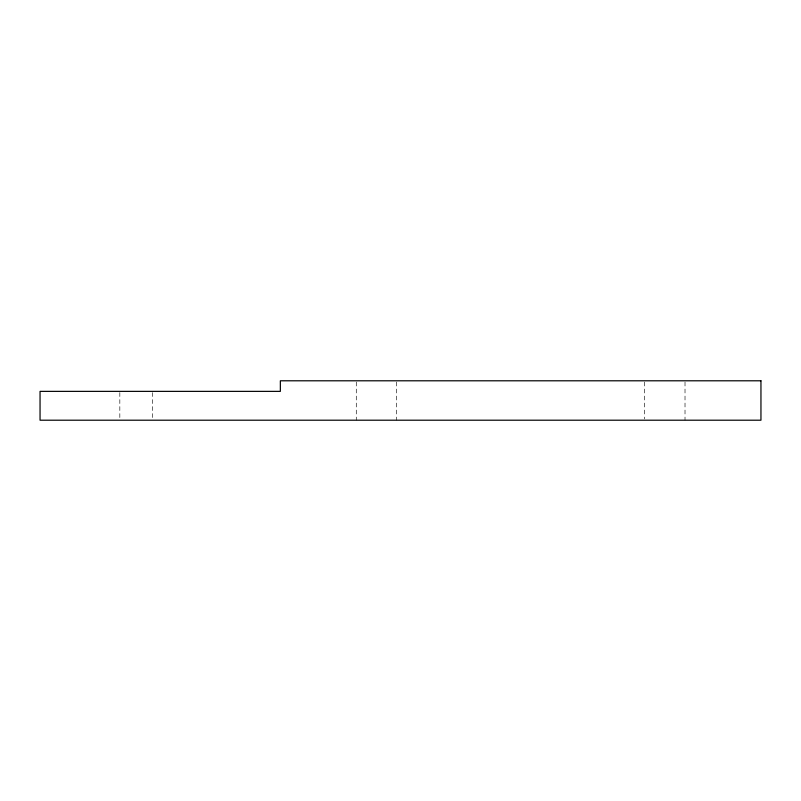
<?xml version="1.0" encoding="UTF-8"?>
<svg xmlns="http://www.w3.org/2000/svg" width="801" height="801" viewBox="0 0 801 801"><rect width="100%" height="100%" fill="white"/><g stroke="black" fill="none" stroke-linecap="round" stroke-linejoin="round"><path stroke-width="0.6" stroke-dasharray="4 3" d="M685.015 382.027L685.015 420.205M644.645 382.027L644.645 418.973M396.655 382.027L396.655 420.205M356.285 382.027L356.285 420.205M152.51 392.57L152.51 420.205M119.83 392.57L119.83 420.205"/><path stroke-width="1.2" d="M760.95 380.795L280.35 380.795L280.35 391.369L40.05 391.369L40.05 420.205L760.95 420.205L760.95 380.795"/></g></svg>
